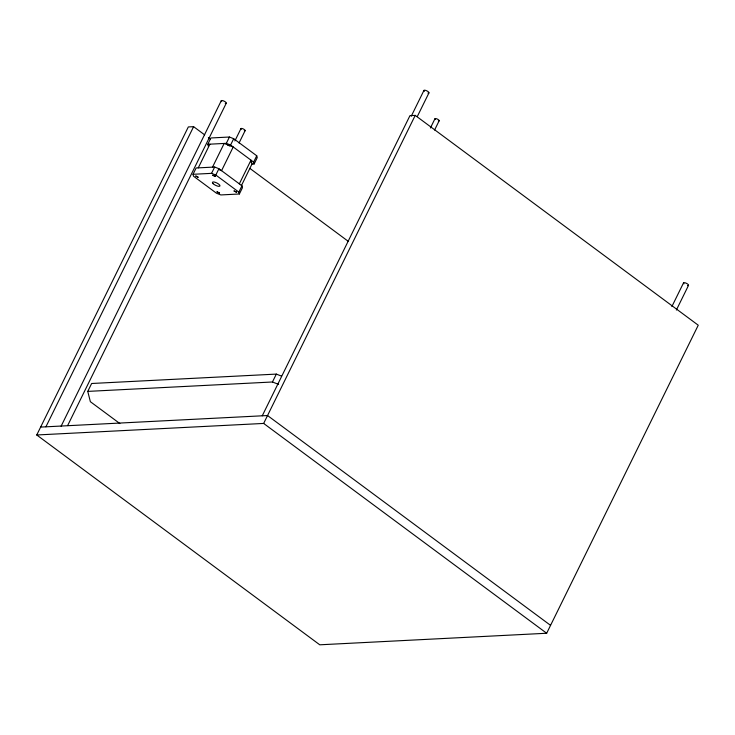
<?xml version="1.0" encoding="UTF-8"?>
<svg xmlns="http://www.w3.org/2000/svg" width="735" height="735" viewBox="0 0 735 735"><rect width="100%" height="100%" fill="white"/><g stroke="black" fill="none" stroke-linecap="round" stroke-linejoin="round"><path stroke-width="1.1" d="M262.257 415.799L409.955 115.652L415.229 115.386L698.25 325.21L546.675 633.248L319.771 644.806L36.75 434.982L188.325 126.934L193.608 126.668L204.67 134.873M45.91 426.815L193.608 126.668M61.097 426.236L221.253 100.75M67.62 425.602L226.261 103.203M193.02 174.296L196.135 167.975L214.666 167.038L218.929 168.719L241.962 185.799L242.477 187.673L239.362 193.994L220.858 194.94L216.531 193.259L193.498 176.179L193.02 174.296L211.551 173.35L215.814 175.04L238.857 192.12L239.362 193.994M208.262 146.164L207.794 144.28L210.899 137.969L229.43 137.022L233.693 138.704L256.736 155.783L257.241 157.667L254.135 163.978L251.958 164.089L241.356 185.725M119.869 423.562L90.368 401.696L87.759 391.397L91.645 383.495L276.332 374.097L281.487 376.099M198.257 167.874L209.916 144.17M212.507 167.148L224.166 143.454L233.215 146.982L221.557 170.676L219.544 169.886M211.551 173.35L214.666 167.038M207.794 144.28L226.325 143.343L229.43 137.022M215.814 175.04L218.929 168.719M254.135 163.978L253.621 162.104L230.588 145.025L233.693 138.704M234.878 140.945L240.942 128.625M239.05 142.994L245.113 130.665M239.334 183.851L250.993 160.156L252.004 164.089M238.857 192.12L241.962 185.799M253.621 162.104L256.736 155.783M87.759 391.397L272.446 381.989L276.332 374.097M411.269 116.176L423.939 90.433M36.75 434.982L263.654 423.433L415.229 115.386M417.287 116.571L428.946 92.886M430.416 127.982L434.964 118.739M434.587 130.031L439.135 120.788M671.873 306.568L683.532 282.883M676.365 310.06L688.53 285.336M227.675 145.126L229.862 145.971M251.085 162.316L250.892 161.544M40.636 427.09L267.54 415.532L550.561 625.356M272.446 381.989L278.629 384.396M226.325 143.343L230.588 145.025M208.354 137.601L210.201 138.97M249.836 168.361L348.482 241.493M263.654 423.433L546.675 633.248M435.35 119.511A2.324 0.744 26.2 0 1 435.8 118.574A2.324 0.744 26.2 0 1 438.749 120.016A2.324 0.744 26.2 0 1 438.299 120.963M241.328 129.397A2.324 0.744 26.2 0 1 241.778 128.45A2.324 0.744 26.2 0 1 244.727 129.893A2.324 0.744 26.2 0 1 244.277 130.839M221.722 101.678A2.784 0.891 26.2 0 1 222.264 100.539A2.784 0.891 26.2 0 1 225.801 102.275A2.784 0.891 26.2 0 1 225.259 103.415M424.398 91.36A2.784 0.891 26.2 0 1 424.94 90.221A2.784 0.891 26.2 0 1 428.477 91.958A2.784 0.891 26.2 0 1 427.935 93.088M688.006 285.575A2.784 0.891 26.2 0 1 687.528 285.548M683.991 283.811A2.784 0.891 26.2 0 1 685.755 283.021A2.784 0.891 26.2 0 1 688.346 285.502M195.776 176.088L198.275 177.319L195.868 176.005M212.819 175.224L215.318 176.446L212.819 175.224M217.036 191.853L219.535 193.075L217.036 191.853M234.079 190.981L236.578 192.212L234.079 190.981M213.132 183.695A4.18 1.332 26.2 0 0 219.664 186.24A4.18 1.332 26.2 0 0 215.778 182.51A4.18 1.332 26.2 0 0 213.132 183.695"/></g></svg>
